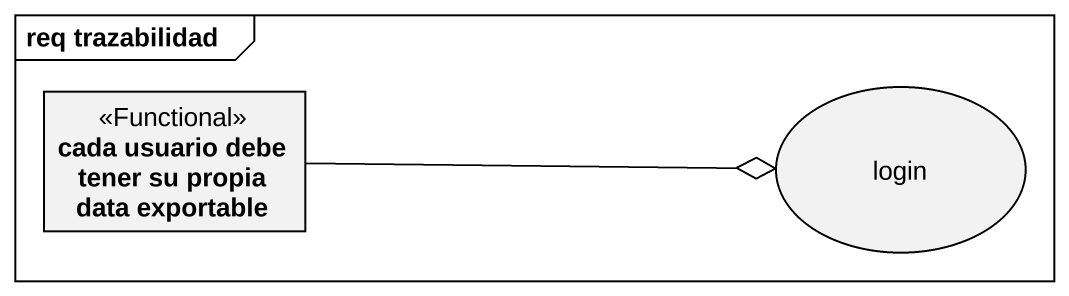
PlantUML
@startuml
mainframe req trazabilidad
allowmixing
hide circle
hide empty members
class "cada usuario debe tener su propia data exportable" as cada_usuario_debe_tener_su <<Functional>>
usecase login
cada_usuario_debe_tener_su -right-o login
@enduml
